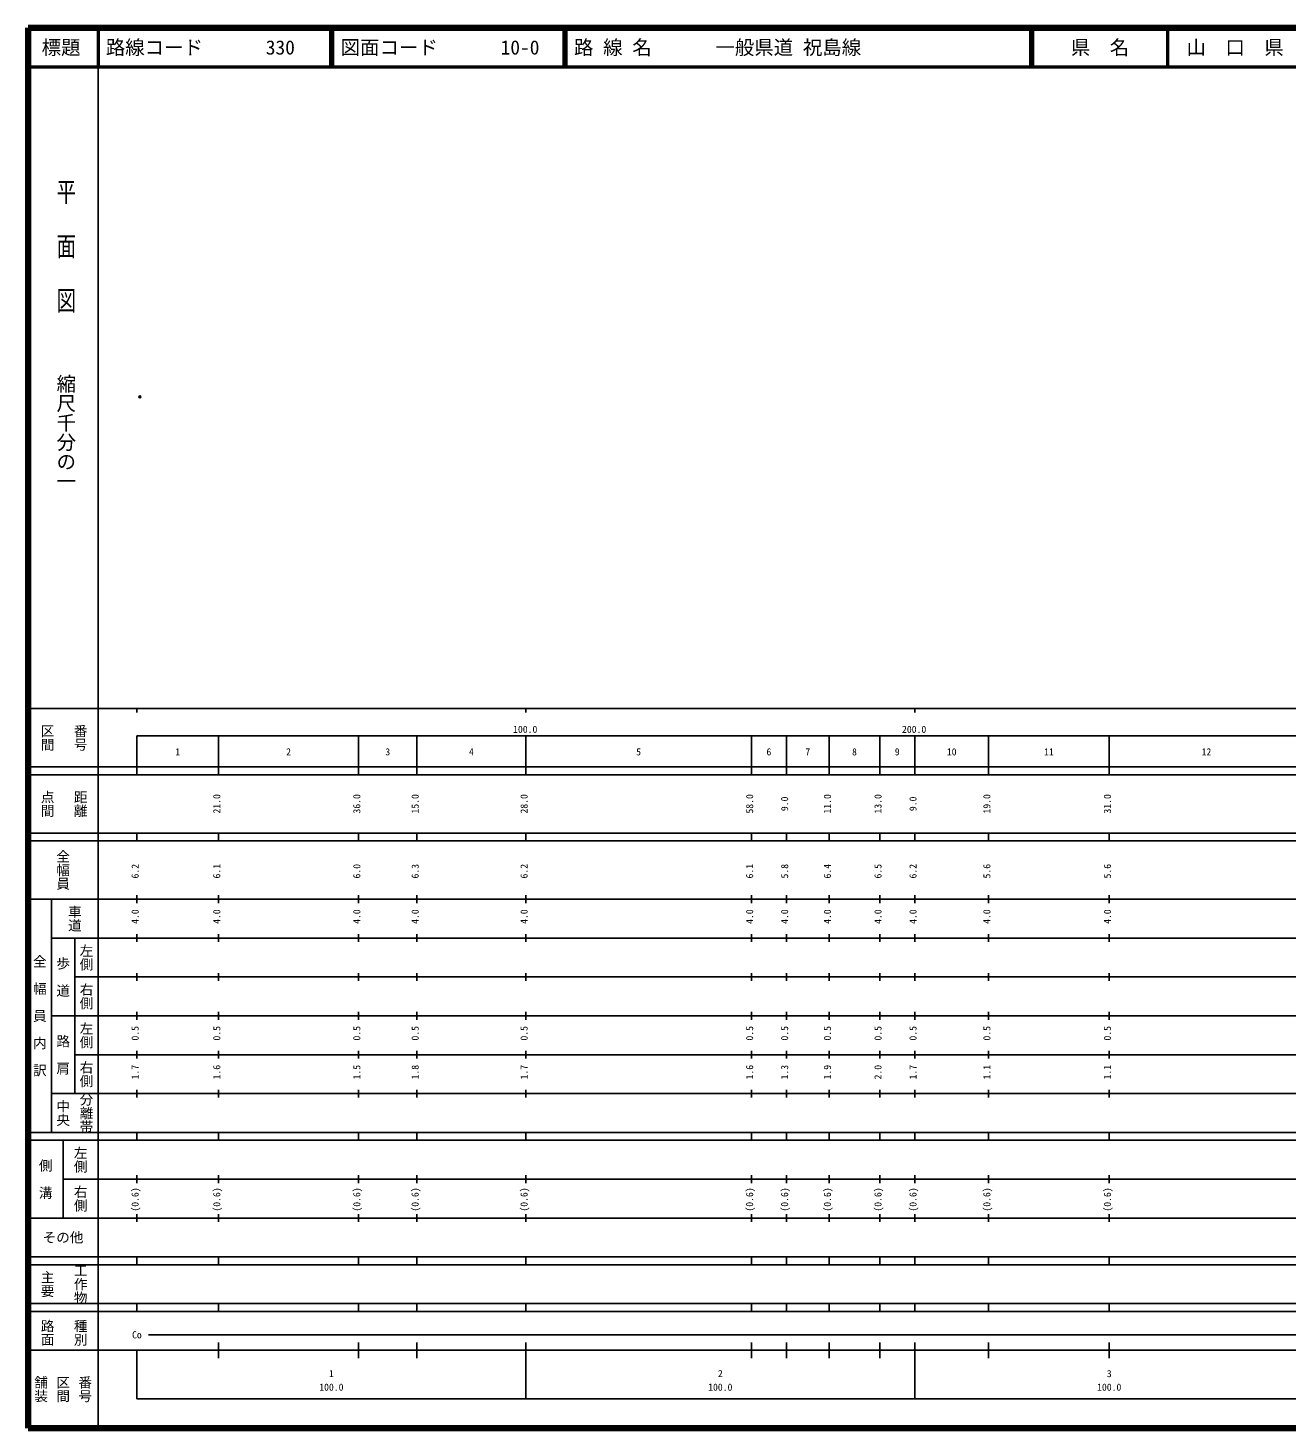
# Model space of a CAD drawing. Units: millimetres on the paper. Extents: x 40 to 680, y 20 to 380.
# Drawn here: x 40 to 363.7, y 20 to 380 of the extents above; entities that cross this region are included whole.
import ezdxf
from ezdxf.enums import TextEntityAlignment as Align

# ---------------------------------------------------------------- set-up
doc = ezdxf.new("R2010")
doc.units = ezdxf.units.MM
doc.header["$PDMODE"] = 32
doc.header["$PDSIZE"] = 0.5
doc.layers.add('M-OTRS', color=6, linetype='Continuous')
doc.layers.add('M-TTL-TXT', color=7, linetype='Continuous')
for name, color, linetype, lineweight in [('M-TTL', 2, 'Continuous', 140), ('M-TTL-BAND', 7, 'Continuous', 25), ('M-TTL-LINE', 7, 'Continuous', 50)]:
    doc.layers.add(name, color=color, linetype=linetype, lineweight=lineweight)
doc.styles.add('@ＭＳ ゴシック', font='')
doc.styles.add('ＭＳ ゴシック', font='')
doc.styles.get('@ＭＳ ゴシック').set_extended_font_data('@MS Gothic')
doc.styles.get('ＭＳ ゴシック').set_extended_font_data('MS Gothic')

msp = doc.modelspace()

# ---------------------------------------------------------------- linework, layer by layer
at = {"layer": 'M-OTRS'}
msp.add_point((68.767, 285.129), dxfattribs=at)
at = {"layer": 'M-TTL'}
for p, q in [((40, 380), (40, 20)), ((680, 380), (40, 380)), ((40, 20), (680, 20))]:
    msp.add_line(p, q, dxfattribs=at)
at = {"layer": 'M-TTL-BAND'}
for p, q in [((58, 370), (58, 20)), ((40, 205), (579, 205)), ((68, 205), (68, 204)), ((168, 205), (168, 204)), ((268, 205), (268, 204)), ((68, 198), (579, 198)), ((68, 198), (68, 188)), ((89, 188), (89, 198)), ((125, 188), (125, 198)), ((140, 188), (140, 198)), ((168, 188), (168, 198)), ((226, 188), (226, 198)), ((235, 188), (235, 198)), ((246, 188), (246, 198)), ((259, 188), (259, 198)), ((268, 188), (268, 198)), ((287, 188), (287, 198)), ((318, 188), (318, 198)), ((40, 190), (579, 190)), ((40, 188), (579, 188)), ((40, 173), (579, 173)), ((68, 171), (68, 173)), ((89, 171), (89, 173)), ((125, 171), (125, 173)), ((140, 171), (140, 173)), ((168, 171), (168, 173)), ((226, 171), (226, 173)), ((235, 171), (235, 173)), ((246, 171), (246, 173)), ((259, 171), (259, 173)), ((268, 171), (268, 173)), ((287, 171), (287, 173)), ((318, 171), (318, 173)), ((40, 171), (579, 171)), ((40, 156), (579, 156)), ((46, 96), (46, 156)), ((68, 155), (68, 157)), ((89, 155), (89, 157)), ((125, 155), (125, 157)), ((140, 155), (140, 157)), ((168, 155), (168, 157)), ((226, 155), (226, 157)), ((235, 155), (235, 157)), ((246, 155), (246, 157)), ((259, 155), (259, 157)), ((268, 155), (268, 157)), ((287, 155), (287, 157)), ((318, 155), (318, 157)), ((46, 146), (579, 146)), ((52, 146), (52, 106)), ((68, 145), (68, 147)), ((89, 145), (89, 147)), ((125, 145), (125, 147)), ((140, 145), (140, 147)), ((168, 145), (168, 147)), ((226, 145), (226, 147)), ((235, 145), (235, 147)), ((246, 145), (246, 147)), ((259, 145), (259, 147)), ((268, 145), (268, 147)), ((287, 145), (287, 147)), ((318, 145), (318, 147)), ((68, 135), (68, 137)), ((89, 135), (89, 137)), ((125, 135), (125, 137)), ((140, 135), (140, 137)), ((168, 135), (168, 137)), ((226, 135), (226, 137)), ((235, 135), (235, 137)), ((246, 135), (246, 137)), ((259, 135), (259, 137)), ((268, 135), (268, 137)), ((287, 135), (287, 137)), ((318, 135), (318, 137)), ((52, 136), (579, 136)), ((46, 126), (579, 126)), ((68, 125), (68, 127)), ((89, 125), (89, 127)), ((125, 125), (125, 127)), ((140, 125), (140, 127)), ((168, 125), (168, 127)), ((226, 125), (226, 127)), ((235, 125), (235, 127)), ((246, 125), (246, 127)), ((259, 125), (259, 127)), ((268, 125), (268, 127)), ((287, 125), (287, 127)), ((318, 125), (318, 127)), ((52, 116), (579, 116)), ((68, 115), (68, 117)), ((89, 115), (89, 117)), ((125, 115), (125, 117)), ((140, 115), (140, 117)), ((168, 115), (168, 117)), ((226, 115), (226, 117)), ((235, 115), (235, 117)), ((246, 115), (246, 117)), ((259, 115), (259, 117)), ((268, 115), (268, 117)), ((287, 115), (287, 117)), ((318, 115), (318, 117)), ((46, 106), (579, 106)), ((68, 105), (68, 107)), ((89, 105), (89, 107)), ((125, 105), (125, 107)), ((140, 105), (140, 107)), ((168, 105), (168, 107)), ((226, 105), (226, 107)), ((235, 105), (235, 107)), ((246, 105), (246, 107)), ((259, 105), (259, 107)), ((268, 105), (268, 107)), ((287, 105), (287, 107)), ((318, 105), (318, 107)), ((40, 96), (579, 96)), ((40, 94), (579, 94)), ((49, 94), (49, 74)), ((68, 94), (68, 96)), ((89, 94), (89, 96)), ((125, 94), (125, 96)), ((140, 94), (140, 96)), ((168, 94), (168, 96)), ((226, 94), (226, 96)), ((235, 94), (235, 96)), ((246, 94), (246, 96)), ((259, 94), (259, 96)), ((268, 94), (268, 96)), ((287, 94), (287, 96)), ((318, 94), (318, 96)), ((49, 84), (579, 84)), ((68, 83), (68, 85)), ((89, 83), (89, 85)), ((125, 83), (125, 85)), ((140, 83), (140, 85)), ((168, 83), (168, 85)), ((226, 83), (226, 85)), ((235, 83), (235, 85)), ((246, 83), (246, 85)), ((259, 83), (259, 85)), ((268, 83), (268, 85)), ((287, 83), (287, 85)), ((318, 83), (318, 85)), ((40, 74), (579, 74)), ((68, 73), (68, 75)), ((89, 73), (89, 75)), ((125, 73), (125, 75)), ((140, 73), (140, 75)), ((168, 73), (168, 75)), ((226, 73), (226, 75)), ((235, 73), (235, 75)), ((246, 73), (246, 75)), ((259, 73), (259, 75)), ((268, 73), (268, 75)), ((287, 73), (287, 75)), ((318, 73), (318, 75)), ((40, 64), (579, 64)), ((40, 62), (579, 62)), ((68, 62), (68, 64)), ((89, 62), (89, 64)), ((125, 62), (125, 64)), ((140, 62), (140, 64)), ((168, 62), (168, 64)), ((226, 62), (226, 64)), ((235, 62), (235, 64)), ((246, 62), (246, 64)), ((259, 62), (259, 64)), ((268, 62), (268, 64)), ((287, 62), (287, 64)), ((318, 62), (318, 64)), ((40, 52), (579, 52)), ((68, 50), (68, 52)), ((89, 50), (89, 52)), ((125, 50), (125, 52)), ((140, 50), (140, 52)), ((168, 50), (168, 52)), ((226, 50), (226, 52)), ((235, 50), (235, 52)), ((246, 50), (246, 52)), ((259, 50), (259, 52)), ((268, 50), (268, 52)), ((287, 50), (287, 52)), ((318, 50), (318, 52)), ((40, 50), (579, 50)), ((71, 44), (565, 44)), ((40, 40), (579, 40)), ((68, 40), (68, 27.5)), ((89, 38), (89, 42)), ((125, 38), (125, 42)), ((140, 38), (140, 42)), ((168, 27.5), (168, 42)), ((226, 38), (226, 42)), ((235, 38), (235, 42)), ((246, 38), (246, 42)), ((259, 38), (259, 42)), ((268, 27.5), (268, 42)), ((287, 38), (287, 42)), ((318, 38), (318, 42)), ((68, 27.5), (579, 27.5))]:
    msp.add_line(p, q, dxfattribs=at)
at = {"layer": 'M-TTL-LINE'}
for p, q in [((58, 380), (58, 370)), ((117.75, 380), (117.75, 370)), ((118.25, 380), (118.25, 370)), ((177.75, 380), (177.75, 370)), ((178.25, 380), (178.25, 370)), ((297.75, 380), (297.75, 370)), ((298.25, 380), (298.25, 370)), ((333, 380), (333, 370)), ((40, 370), (680, 370))]:
    msp.add_line(p, q, dxfattribs=at)

# ---------------------------------------------------------------- texts
at = {"layer": 'M-TTL-BAND', "style": '@ＭＳ ゴシック', "width": 1.4}
msp.add_text('平  面  図', height=3.666, rotation=270, dxfattribs=at).set_placement((49.777, 306.475), align=Align.MIDDLE_RIGHT)
at = {"layer": 'M-TTL-BAND', "style": '@ＭＳ ゴシック'}
msp.add_text('縮尺千分の一', height=3.666, rotation=270, dxfattribs=at).set_placement((49.777, 261.03), align=Align.MIDDLE_RIGHT)
for s, p in [('区間', (45, 197.5)), ('番号', (53.5, 197.5)), ('点間', (45, 180.5)), ('距離', (53.5, 180.5)), ('全幅員', (49, 163.5)), ('車道', (52, 151)), ('左側', (55, 141)), ('全\u3000幅\u3000員\u3000内\u3000訳', (43, 126)), ('歩\u3000道', (49, 136)), ('右側', (55, 131)), ('左側', (55, 121)), ('路\u3000肩', (49, 116)), ('右側', (55, 111)), ('分離帯', (55, 101)), ('中央', (49, 101)), ('左側', (53.5, 89)), ('側\u3000溝', (44.5, 84)), ('右側', (53.5, 79)), ('工作物', (53.5, 57)), ('主要', (45, 57)), ('路面', (45, 44.5)), ('種別', (53.5, 44.5)), ('舗装', (43.333, 30)), ('区間', (49, 30)), ('番号', (54.667, 30))]:
    msp.add_text(s, height=2.566, rotation=270, dxfattribs=at).set_placement(p, align=Align.MIDDLE_CENTER)
at = {"layer": 'M-TTL-BAND', "style": 'ＭＳ ゴシック'}
for s, p in [('100.0', (167.844, 198.195)), ('200.0', (267.844, 198.195)), ('1', (78.5, 192.405)), ('2', (107, 192.405)), ('3', (132.5, 192.405)), ('4', (154, 192.405)), ('5', (197, 192.405)), ('6', (230.5, 192.405)), ('7', (240.5, 192.405)), ('8', (252.5, 192.405)), ('9', (263.5, 192.405)), ('10', (277.5, 192.405)), ('11', (302.5, 192.405)), ('12', (343, 192.405)), ('Co', (68, 42.5)), ('1', (118, 32.523)), ('2', (218, 32.523)), ('3', (318, 32.523)), ('100.0', (118, 29.033)), ('100.0', (218, 29.033)), ('100.0', (318, 29.033))]:
    msp.add_text(s, height=1.833, dxfattribs=at).set_placement(p, align=Align.BOTTOM_CENTER)
for s, p in [('21.0', (90, 180.5)), ('36.0', (126, 180.5)), ('15.0', (141, 180.5)), ('28.0', (169, 180.5)), ('58.0', (227, 180.5)), ('9.0', (236, 180.5)), ('11.0', (247, 180.5)), ('13.0', (260, 180.5)), ('9.0', (269, 180.5)), ('19.0', (288, 180.5)), ('31.0', (319, 180.5)), ('6.2', (69, 163.174)), ('6.1', (90, 163.174)), ('6.0', (126, 163.174)), ('6.3', (141, 163.174)), ('6.2', (169, 163.174)), ('6.1', (227, 163.174)), ('5.8', (236, 163.174)), ('6.4', (247, 163.174)), ('6.5', (260, 163.174)), ('6.2', (269, 163.174)), ('5.6', (288, 163.174)), ('5.6', (319, 163.174)), ('4.0', (69, 151.5)), ('4.0', (90, 151.5)), ('4.0', (126, 151.5)), ('4.0', (141, 151.5)), ('4.0', (169, 151.5)), ('4.0', (227, 151.5)), ('4.0', (236, 151.5)), ('4.0', (247, 151.5)), ('4.0', (260, 151.5)), ('4.0', (269, 151.5)), ('4.0', (288, 151.5)), ('4.0', (319, 151.5)), ('0.5', (69, 121.5)), ('0.5', (90, 121.5)), ('0.5', (126, 121.5)), ('0.5', (141, 121.5)), ('0.5', (169, 121.5)), ('0.5', (227, 121.5)), ('0.5', (236, 121.5)), ('0.5', (247, 121.5)), ('0.5', (260, 121.5)), ('0.5', (269, 121.5)), ('0.5', (288, 121.5)), ('0.5', (319, 121.5)), ('1.7', (69, 111.5)), ('1.6', (90, 111.5)), ('1.5', (126, 111.5)), ('1.8', (141, 111.5)), ('1.7', (169, 111.5)), ('1.6', (227, 111.5)), ('1.3', (236, 111.5)), ('1.9', (247, 111.5)), ('2.0', (260, 111.5)), ('1.7', (269, 111.5)), ('1.1', (288, 111.5)), ('1.1', (319, 111.5)), ('(0.6)', (69, 78.764)), ('(0.6)', (90, 78.764)), ('(0.6)', (126, 78.764)), ('(0.6)', (141, 78.764)), ('(0.6)', (169, 78.764)), ('(0.6)', (227, 78.764)), ('(0.6)', (236, 78.764)), ('(0.6)', (247, 78.764)), ('(0.6)', (260, 78.764)), ('(0.6)', (269, 78.764)), ('(0.6)', (288, 78.764)), ('(0.6)', (319, 78.764))]:
    msp.add_text(s, height=1.833, rotation=90, dxfattribs=at).set_placement(p, align=Align.BOTTOM_CENTER)
msp.add_text('その他', height=2.566, dxfattribs=at).set_placement((49, 69), align=Align.MIDDLE_CENTER)
at = {"layer": 'M-TTL-TXT', "style": 'ＭＳ ゴシック'}
for s, p in [('標題', (48.5, 375)), ('県\u3000名', (315.625, 375)), ('山\u3000口\u3000県', (350.375, 375))]:
    msp.add_text(s, height=3.666, dxfattribs=at).set_placement(p, align=Align.MIDDLE_CENTER)
for s, p in [('路線コード', (60, 375)), ('330', (101.142, 375)), ('図面コード', (120.38, 375)), ('10-0', (161.521, 375)), ('路 線 名', (180.38, 375)), ('一般県道 祝島線', (216.734, 375))]:
    msp.add_text(s, height=3.666, dxfattribs=at).set_placement(p, align=Align.MIDDLE_LEFT)

doc.saveas('drawing.dxf')
